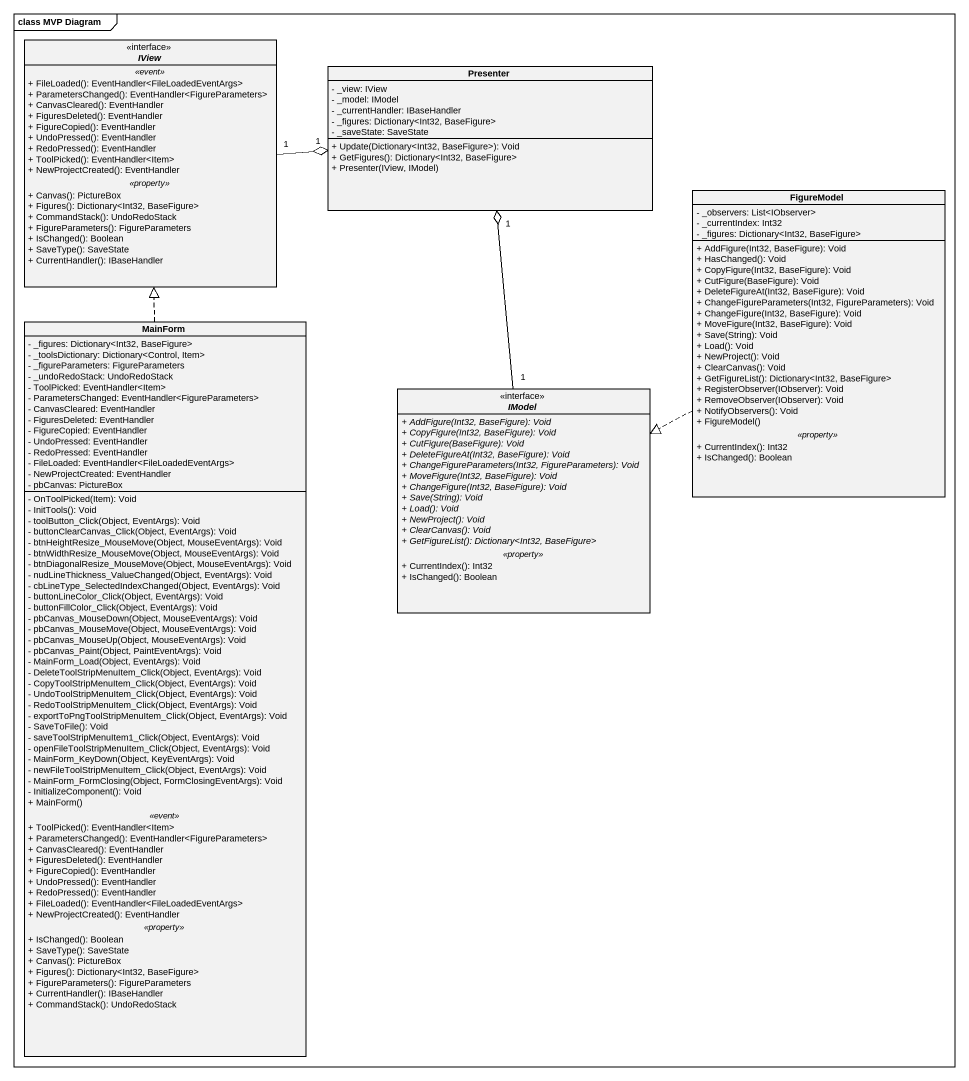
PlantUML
@startuml
mainframe class MVP Diagram
hide circle
hide empty members
skinparam classAttributeIconSize 0
interface IView {
  .. <<event>> ..
  + FileLoaded(): EventHandler<FileLoadedEventArgs>
  + ParametersChanged(): EventHandler<FigureParameters>
  + CanvasCleared(): EventHandler
  + FiguresDeleted(): EventHandler
  + FigureCopied(): EventHandler
  + UndoPressed(): EventHandler
  + RedoPressed(): EventHandler
  + ToolPicked(): EventHandler<Item>
  + NewProjectCreated(): EventHandler
  .. <<property>> ..
  + Canvas(): PictureBox
  + Figures(): Dictionary<Int32, BaseFigure>
  + CommandStack(): UndoRedoStack
  + FigureParameters(): FigureParameters
  + IsChanged(): Boolean
  + SaveType(): SaveState
  + CurrentHandler(): IBaseHandler
}
class Presenter {
  - _view: IView
  - _model: IModel
  - _currentHandler: IBaseHandler
  - _figures: Dictionary<Int32, BaseFigure>
  - _saveState: SaveState
  + Update(Dictionary<Int32, BaseFigure>): Void
  + GetFigures(): Dictionary<Int32, BaseFigure>
  + Presenter(IView, IModel)
}
class FigureModel {
  - _observers: List<IObserver>
  - _currentIndex: Int32
  - _figures: Dictionary<Int32, BaseFigure>
  --
  + AddFigure(Int32, BaseFigure): Void
  + HasChanged(): Void
  + CopyFigure(Int32, BaseFigure): Void
  + CutFigure(BaseFigure): Void
  + DeleteFigureAt(Int32, BaseFigure): Void
  + ChangeFigureParameters(Int32, FigureParameters): Void
  + ChangeFigure(Int32, BaseFigure): Void
  + MoveFigure(Int32, BaseFigure): Void
  + Save(String): Void
  + Load(): Void
  + NewProject(): Void
  + ClearCanvas(): Void
  + GetFigureList(): Dictionary<Int32, BaseFigure>
  + RegisterObserver(IObserver): Void
  + RemoveObserver(IObserver): Void
  + NotifyObservers(): Void
  + FigureModel()
  .. <<property>> ..
  + CurrentIndex(): Int32
  + IsChanged(): Boolean
}
class MainForm {
  - _figures: Dictionary<Int32, BaseFigure>
  - _toolsDictionary: Dictionary<Control, Item>
  - _figureParameters: FigureParameters
  - _undoRedoStack: UndoRedoStack
  - ToolPicked: EventHandler<Item>
  - ParametersChanged: EventHandler<FigureParameters>
  - CanvasCleared: EventHandler
  - FiguresDeleted: EventHandler
  - FigureCopied: EventHandler
  - UndoPressed: EventHandler
  - RedoPressed: EventHandler
  - FileLoaded: EventHandler<FileLoadedEventArgs>
  - NewProjectCreated: EventHandler
  - pbCanvas: PictureBox
  --
  - OnToolPicked(Item): Void
  - InitTools(): Void
  - toolButton_Click(Object, EventArgs): Void
  - buttonClearCanvas_Click(Object, EventArgs): Void
  - btnHeightResize_MouseMove(Object, MouseEventArgs): Void
  - btnWidthResize_MouseMove(Object, MouseEventArgs): Void
  - btnDiagonalResize_MouseMove(Object, MouseEventArgs): Void
  - nudLineThickness_ValueChanged(Object, EventArgs): Void
  - cbLineType_SelectedIndexChanged(Object, EventArgs): Void
  - buttonLineColor_Click(Object, EventArgs): Void
  - buttonFillColor_Click(Object, EventArgs): Void
  - pbCanvas_MouseDown(Object, MouseEventArgs): Void
  - pbCanvas_MouseMove(Object, MouseEventArgs): Void
  - pbCanvas_MouseUp(Object, MouseEventArgs): Void
  - pbCanvas_Paint(Object, PaintEventArgs): Void
  - MainForm_Load(Object, EventArgs): Void
  - DeleteToolStripMenuItem_Click(Object, EventArgs): Void
  - CopyToolStripMenuItem_Click(Object, EventArgs): Void
  - UndoToolStripMenuItem_Click(Object, EventArgs): Void
  - RedoToolStripMenuItem_Click(Object, EventArgs): Void
  - exportToPngToolStripMenuItem_Click(Object, EventArgs): Void
  - SaveToFile(): Void
  - saveToolStripMenuItem1_Click(Object, EventArgs): Void
  - openFileToolStripMenuItem_Click(Object, EventArgs): Void
  - MainForm_KeyDown(Object, KeyEventArgs): Void
  - newFileToolStripMenuItem_Click(Object, EventArgs): Void
  - MainForm_FormClosing(Object, FormClosingEventArgs): Void
  - InitializeComponent(): Void
  + MainForm()
  .. <<event>> ..
  + ToolPicked(): EventHandler<Item>
  + ParametersChanged(): EventHandler<FigureParameters>
  + CanvasCleared(): EventHandler
  + FiguresDeleted(): EventHandler
  + FigureCopied(): EventHandler
  + UndoPressed(): EventHandler
  + RedoPressed(): EventHandler
  + FileLoaded(): EventHandler<FileLoadedEventArgs>
  + NewProjectCreated(): EventHandler
  .. <<property>> ..
  + IsChanged(): Boolean
  + SaveType(): SaveState
  + Canvas(): PictureBox
  + Figures(): Dictionary<Int32, BaseFigure>
  + FigureParameters(): FigureParameters
  + CurrentHandler(): IBaseHandler
  + CommandStack(): UndoRedoStack
}
interface IModel {
  {abstract} + AddFigure(Int32, BaseFigure): Void
  {abstract} + CopyFigure(Int32, BaseFigure): Void
  {abstract} + CutFigure(BaseFigure): Void
  {abstract} + DeleteFigureAt(Int32, BaseFigure): Void
  {abstract} + ChangeFigureParameters(Int32, FigureParameters): Void
  {abstract} + MoveFigure(Int32, BaseFigure): Void
  {abstract} + ChangeFigure(Int32, BaseFigure): Void
  {abstract} + Save(String): Void
  {abstract} + Load(): Void
  {abstract} + NewProject(): Void
  {abstract} + ClearCanvas(): Void
  {abstract} + GetFigureList(): Dictionary<Int32, BaseFigure>
  .. <<property>> ..
  + CurrentIndex(): Int32
  + IsChanged(): Boolean
}
IView "1" -right-o "1" Presenter
FigureModel .left.|> IModel
MainForm .up.|> IView
IModel "1" -up-o "1" Presenter
@enduml
